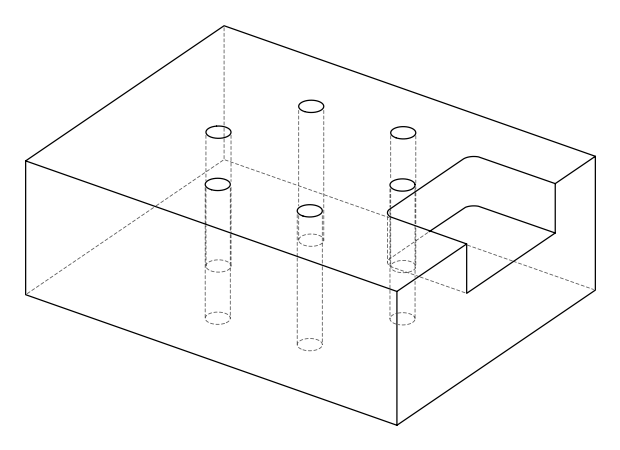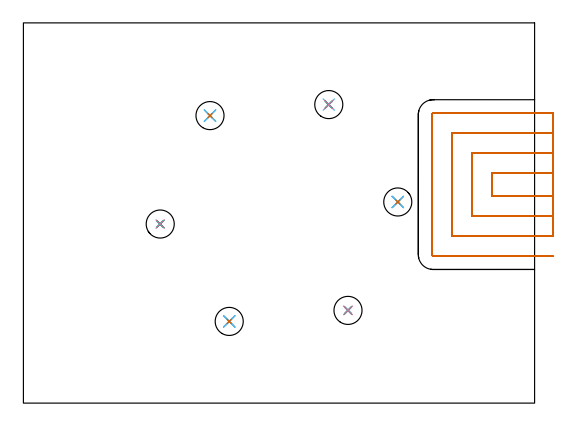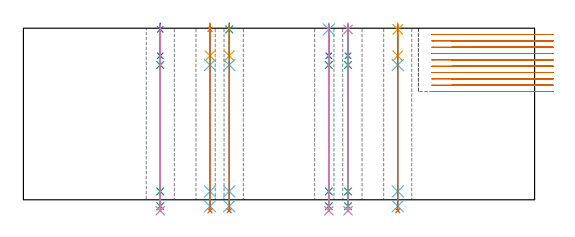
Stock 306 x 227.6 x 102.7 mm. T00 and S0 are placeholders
(PLAN: 25 operations, 19 tool changes, 25.6 min)
(1 MILL_SLOT | SLOT_PARTIAL_RECTANGULAR | NXT0201_012 | Follow Part, ap 4, ae 75% | 19.17 min | 266763 mm3)
(2 SPOT_DRILL | STEP1HOLE | NXT0321_9005460120000 | 0.03 min | 35 mm3)
(3 SPOT_DRILL_1 | STEP1HOLE_1 | NXT0321_9005460120000 | 0.03 min | 33 mm3)
(4 SPOT_DRILL_2 | STEP1HOLE_2 | NXT0321_9005460120000 | 0.03 min | 9 mm3)
(5 SPOT_DRILL_3 | STEP1HOLE_3 | NXT0321_9005460120000 | 0.03 min | 4 mm3)
(6 SPOT_DRILL_4 | STEP1HOLE_4 | NXT0321_9005460120000 | 0.03 min | 24 mm3)
(7 SPOT_DRILL_5 | STEP1HOLE_5 | NXT0321_9005460120000 | 0.03 min | 3 mm3)
(8 DRILL_BLIND_HOLE_INTO_CENTER | STEP1HOLE | NXT0301_081 | 0.08 min | 1452 mm3)
(9 GUN_DRILL_THROUGH_HOLE | STEP1HOLE | UGT0307_007 | 0.52 min | 6815 mm3)
(10 DRILL_TO_ENLARGE_THROUGH_HOLE | STEP1HOLE | UGT0301_291 | 0.45 min | 14471 mm3)
(11 DRILL_BLIND_HOLE_INTO_CENTER_1 | STEP1HOLE_1 | NXT0301_081 | 0.08 min | 1405 mm3)
(12 GUN_DRILL_THROUGH_HOLE_1 | STEP1HOLE_1 | UGT0307_007 | 0.52 min | 6887 mm3)
(13 DRILL_TO_ENLARGE_THROUGH_HOLE_1 | STEP1HOLE_1 | UGT0301_291 | 0.45 min | 14441 mm3)
(14 DRILL_BLIND_HOLE_INTO_CENTER_2 | STEP1HOLE_2 | NXT0301_081 | 0.08 min | 1411 mm3)
(15 GUN_DRILL_THROUGH_HOLE_2 | STEP1HOLE_2 | UGT0307_007 | 0.52 min | 6868 mm3)
(16 DRILL_TO_ENLARGE_THROUGH_HOLE_2 | STEP1HOLE_2 | UGT0301_291 | 0.45 min | 14450 mm3)
(17 DRILL_BLIND_HOLE_INTO_CENTER_3 | STEP1HOLE_3 | NXT0301_081 | 0.08 min | 1432 mm3)
(18 GUN_DRILL_THROUGH_HOLE_3 | STEP1HOLE_3 | UGT0307_007 | 0.52 min | 6853 mm3)
(19 DRILL_TO_ENLARGE_THROUGH_HOLE_3 | STEP1HOLE_3 | UGT0301_291 | 0.45 min | 14460 mm3)
(20 DRILL_BLIND_HOLE_INTO_CENTER_4 | STEP1HOLE_4 | NXT0301_081 | 0.08 min | 1420 mm3)
(21 GUN_DRILL_THROUGH_HOLE_4 | STEP1HOLE_4 | UGT0307_007 | 0.52 min | 6848 mm3)
(22 DRILL_TO_ENLARGE_THROUGH_HOLE_4 | STEP1HOLE_4 | UGT0301_291 | 0.45 min | 14444 mm3)
(23 DRILL_BLIND_HOLE_INTO_CENTER_5 | STEP1HOLE_5 | NXT0301_081 | 0.08 min | 1461 mm3)
(24 GUN_DRILL_THROUGH_HOLE_5 | STEP1HOLE_5 | UGT0307_007 | 0.52 min | 6832 mm3)
(25 DRILL_TO_ENLARGE_THROUGH_HOLE_5 | STEP1HOLE_5 | UGT0301_291 | 0.45 min | 14467 mm3)
(TOOL NXT0201_012 | ENDMILL 16mm [2P460-1600-NA 1630] | D16 FL38 Z6)
(TOOL NXT0321_9005460120000 | NC Spot Drill, 142deg, 12mm, Carbide, Uncoated | D12 PA142 FL30 Z2)
(TOOL NXT0301_081 | Carbide Drill 11mm [860.1-1100-033A1-MM 2214] | D11 PA140 FL55 Z2)
(TOOL UGT0307_007 | Gun Drill 10 mm | D10 PA130 FL24 Z1)
(TOOL UGT0301_291 | Twist Drill 16.8 mm | D16.8 PA118 FL125 Z2)
(OP 1 MILL_SLOT)
G17 G21 G94 G90
T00 M6
G54
G17 G0 G90 X317. Y137.6 S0 M3
G43 Z112.7 H1
Z98.91
G94 G1 X314. F250.
X280.4 F500.
Y124.
X314.
X317. F250.
Y149.6
X314.
X268.4 F500.
Y112.
X314.
X317. F250.
Y161.6
X314.
X256.4 F500.
Y100.
X314.
X317. F250.
Y173.6
X314.
X245.3 F500.
G3 X244.4 Y172.7 R0.9
G1 Y88.9
G3 X245.3 Y88. R0.9
G1 X314.
X317. F250.
G0 Y137.6 Z95.12
G1 X314.
X280.4 F500.
Y124.
X314.
X317. F250.
Y149.6
X314.
X268.4 F500.
Y112.
X314.
X317. F250.
Y161.6
X314.
X256.4 F500.
Y100.
X314.
X317. F250.
Y173.6
X314.
X245.3 F500.
G3 X244.4 Y172.7 R0.9
G1 Y88.9
G3 X245.3 Y88. R0.9
G1 X314.
X317. F250.
G0 Y137.6 Z91.33
G1 X314.
X280.4 F500.
Y124.
X314.
X317. F250.
Y149.6
X314.
X268.4 F500.
Y112.
X314.
X317. F250.
Y161.6
X314.
X256.4 F500.
Y100.
X314.
X317. F250.
Y173.6
X314.
X245.3 F500.
G3 X244.4 Y172.7 R0.9
G1 Y88.9
G3 X245.3 Y88. R0.9
G1 X314.
X317. F250.
G0 Y137.6 Z87.54
G1 X314.
X280.4 F500.
Y124.
X314.
X317. F250.
Y149.6
X314.
X268.4 F500.
Y112.
X314.
X317. F250.
Y161.6
X314.
X256.4 F500.
Y100.
X314.
X317. F250.
Y173.6
X314.
X245.3 F500.
G3 X244.4 Y172.7 R0.9
G1 Y88.9
G3 X245.3 Y88. R0.9
G1 X314.
X317. F250.
G0 Y137.6 Z83.75
G1 X314.
X280.4 F500.
Y124.
X314.
X317. F250.
Y149.6
X314.
X268.4 F500.
Y112.
X314.
X317. F250.
Y161.6
X314.
X256.4 F500.
Y100.
X314.
X317. F250.
Y173.6
X314.
X245.3 F500.
G3 X244.4 Y172.7 R0.9
G1 Y88.9
G3 X245.3 Y88. R0.9
G1 X314.
X317. F250.
G0 Y137.6 Z79.96
G1 X314.
X280.4 F500.
Y124.
X314.
X317. F250.
Y149.6
X314.
X268.4 F500.
Y112.
X314.
X317. F250.
Y161.6
X314.
X256.4 F500.
Y100.
X314.
X317. F250.
Y173.6
X314.
X245.3 F500.
G3 X244.4 Y172.7 R0.9
G1 Y88.9
G3 X245.3 Y88. R0.9
G1 X314.
X317. F250.
G0 Y137.6 Z76.17
G1 X314.
X280.4 F500.
Y124.
X314.
X317. F250.
Y149.6
X314.
X268.4 F500.
Y112.
X314.
X317. F250.
Y161.6
X314.
X256.4 F500.
Y100.
X314.
X317. F250.
Y173.6
X314.
X245.3 F500.
G3 X244.4 Y172.7 R0.9
G1 Y88.9
G3 X245.3 Y88. R0.9
G1 X314.
X317. F250.
G0 Y137.6 Z72.38
G1 X314.
X280.4 F500.
Y124.
X314.
X317. F250.
Y149.6
X314.
X268.4 F500.
Y112.
X314.
X317. F250.
Y161.6
X314.
X256.4 F500.
Y100.
X314.
X317. F250.
Y173.6
X314.
X245.3 F500.
G3 X244.4 Y172.7 R0.9
G1 Y88.9
G3 X245.3 Y88. R0.9
G1 X314.
X317. F250.
G0 Y137.6 Z68.59
G1 X314.
X280.4 F500.
Y124.
X314.
X317. F250.
Y149.6
X314.
X268.4 F500.
Y112.
X314.
X317. F250.
Y161.6
X314.
X256.4 F500.
Y100.
X314.
X317. F250.
Y173.6
X314.
X245.3 F500.
G3 X244.4 Y172.7 R0.9
G1 Y88.9
G3 X245.3 Y88. R0.9
G1 X314.
X317. F250.
G0 Y137.6 Z64.8
G1 X314.
X280.4 F500.
Y124.
X314.
X317. F250.
Y149.6
X314.
X268.4 F500.
Y112.
X314.
X317. F250.
Y161.6
X314.
X256.4 F500.
Y100.
X314.
X317. F250.
Y173.6
X314.
X245.3 F500.
G3 X244.4 Y172.7 R0.9
G1 Y88.9
G3 X245.3 Y88. R0.9
G1 X314.
X317. F250.
G0 Z112.7
M5
M2
(OP 2 SPOT_DRILL)
G17 G21 G94 G90
T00 M6
G54
G17 G0 G90 X81.9 Y107.2 S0 M3
G43 Z112.7 H0
G94 G81 G98 Z101.977 F250. R105.7
G80
M5
M2
(OP 3 SPOT_DRILL_1)
G17 G21 G94 G90
T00 M6
G54
G17 G0 G90 X123.2 Y48.9 S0 M3
G43 Z112.7 H0
G94 G81 G98 Z101.977 F250. R105.7
G80
M5
M2
(OP 4 SPOT_DRILL_2)
G17 G21 G94 G90
T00 M6
G54
G17 G0 G90 X194.3 Y55.5 S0 M3
G43 Z112.7 H0
G94 G81 G98 Z101.977 F250. R105.7
G80
M5
M2
(OP 5 SPOT_DRILL_3)
G17 G21 G94 G90
T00 M6
G54
G17 G0 G90 X224.1 Y120.4 S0 M3
G43 Z112.7 H0
G94 G81 G98 Z101.977 F250. R105.7
G80
M5
M2
(OP 6 SPOT_DRILL_4)
G17 G21 G94 G90
T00 M6
G54
G17 G0 G90 X182.8 Y178.7 S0 M3
G43 Z112.7 H0
G94 G81 G98 Z101.977 F250. R105.7
G80
M5
M2
(OP 7 SPOT_DRILL_5)
G17 G21 G94 G90
T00 M6
G54
G17 G0 G90 X111.7 Y172.1 S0 M3
G43 Z112.7 H0
G94 G81 G98 Z101.977 F250. R105.7
G80
M5
M2
(OP 8 DRILL_BLIND_HOLE_INTO_CENTER)
G17 G21 G94 G90
T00 M6
G54
G17 G0 G90 X81.9 Y107.2 S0 M3
G43 Z112.7 H1
G94 G81 G98 Z86.2 F250. R104.7
G80
M5
M2
(OP 9 GUN_DRILL_THROUGH_HOLE)
G17 G21 G94 G90
T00 M6
G54
G17 G0 G90 X81.9 Y107.2 M8
G43 Z112.7 H0
Z98.73
S716 M3
G94 G1 Z80.688 F125. M26
G4 X.084
Z5. F250.
G4 X.084
Z-3.832 F125.
G4 X.084
M5
M9
G0 Z98.73
Z112.7
M2
(OP 10 DRILL_TO_ENLARGE_THROUGH_HOLE)
G17 G21 G94 G90
T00 M6
G54
G17 G0 G90 X81.9 Y107.2 S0 M3
G43 Z112.7 H0
G94 G73 G98 Z-6.547 F250. Q15.607 R104.7
G80
M5
M2
(OP 11 DRILL_BLIND_HOLE_INTO_CENTER_1)
G17 G21 G94 G90
T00 M6
G54
G17 G0 G90 X123.2 Y48.9 S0 M3
G43 Z112.7 H1
G94 G81 G98 Z86.2 F250. R104.7
G80
M5
M2
(OP 12 GUN_DRILL_THROUGH_HOLE_1)
G17 G21 G94 G90
T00 M6
G54
G17 G0 G90 X123.2 Y48.9 M8
G43 Z112.7 H0
Z98.73
S716 M3
G94 G1 Z80.688 F125. M26
G4 X.084
Z5. F250.
G4 X.084
Z-3.832 F125.
G4 X.084
M5
M9
G0 Z98.73
Z112.7
M2
(OP 13 DRILL_TO_ENLARGE_THROUGH_HOLE_1)
G17 G21 G94 G90
T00 M6
G54
G17 G0 G90 X123.2 Y48.9 S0 M3
G43 Z112.7 H0
G94 G73 G98 Z-6.547 F250. Q15.607 R104.7
G80
M5
M2
(OP 14 DRILL_BLIND_HOLE_INTO_CENTER_2)
G17 G21 G94 G90
T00 M6
G54
G17 G0 G90 X194.3 Y55.5 S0 M3
G43 Z112.7 H1
G94 G81 G98 Z86.2 F250. R104.7
G80
M5
M2
(OP 15 GUN_DRILL_THROUGH_HOLE_2)
G17 G21 G94 G90
T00 M6
G54
G17 G0 G90 X194.3 Y55.5 M8
G43 Z112.7 H0
Z98.73
S716 M3
G94 G1 Z80.688 F125. M26
G4 X.084
Z5. F250.
G4 X.084
Z-3.832 F125.
G4 X.084
M5
M9
G0 Z98.73
Z112.7
M2
(OP 16 DRILL_TO_ENLARGE_THROUGH_HOLE_2)
G17 G21 G94 G90
T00 M6
G54
G17 G0 G90 X194.3 Y55.5 S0 M3
G43 Z112.7 H0
G94 G73 G98 Z-6.547 F250. Q15.607 R104.7
G80
M5
M2
(OP 17 DRILL_BLIND_HOLE_INTO_CENTER_3)
G17 G21 G94 G90
T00 M6
G54
G17 G0 G90 X224.1 Y120.4 S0 M3
G43 Z112.7 H1
G94 G81 G98 Z86.2 F250. R104.7
G80
M5
M2
(OP 18 GUN_DRILL_THROUGH_HOLE_3)
G17 G21 G94 G90
T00 M6
G54
G17 G0 G90 X224.1 Y120.4 M8
G43 Z112.7 H0
Z98.73
S716 M3
G94 G1 Z80.688 F125. M26
G4 X.084
Z5. F250.
G4 X.084
Z-3.832 F125.
G4 X.084
M5
M9
G0 Z98.73
Z112.7
M2
(OP 19 DRILL_TO_ENLARGE_THROUGH_HOLE_3)
G17 G21 G94 G90
T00 M6
G54
G17 G0 G90 X224.1 Y120.4 S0 M3
G43 Z112.7 H0
G94 G73 G98 Z-6.547 F250. Q15.607 R104.7
G80
M5
M2
(OP 20 DRILL_BLIND_HOLE_INTO_CENTER_4)
G17 G21 G94 G90
T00 M6
G54
G17 G0 G90 X182.8 Y178.7 S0 M3
G43 Z112.7 H1
G94 G81 G98 Z86.2 F250. R104.7
G80
M5
M2
(OP 21 GUN_DRILL_THROUGH_HOLE_4)
G17 G21 G94 G90
T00 M6
G54
G17 G0 G90 X182.8 Y178.7 M8
G43 Z112.7 H0
Z98.73
S716 M3
G94 G1 Z80.688 F125. M26
G4 X.084
Z5. F250.
G4 X.084
Z-3.832 F125.
G4 X.084
M5
M9
G0 Z98.73
Z112.7
M2
(OP 22 DRILL_TO_ENLARGE_THROUGH_HOLE_4)
G17 G21 G94 G90
T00 M6
G54
G17 G0 G90 X182.8 Y178.7 S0 M3
G43 Z112.7 H0
G94 G73 G98 Z-6.547 F250. Q15.607 R104.7
G80
M5
M2
(OP 23 DRILL_BLIND_HOLE_INTO_CENTER_5)
G17 G21 G94 G90
T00 M6
G54
G17 G0 G90 X111.7 Y172.1 S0 M3
G43 Z112.7 H1
G94 G81 G98 Z86.2 F250. R104.7
G80
M5
M2
(OP 24 GUN_DRILL_THROUGH_HOLE_5)
G17 G21 G94 G90
T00 M6
G54
G17 G0 G90 X111.7 Y172.1 M8
G43 Z112.7 H0
Z98.73
S716 M3
G94 G1 Z80.688 F125. M26
G4 X.084
Z5. F250.
G4 X.084
Z-3.832 F125.
G4 X.084
M5
M9
G0 Z98.73
Z112.7
M2
(OP 25 DRILL_TO_ENLARGE_THROUGH_HOLE_5)
G17 G21 G94 G90
T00 M6
G54
G17 G0 G90 X111.7 Y172.1 S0 M3
G43 Z112.7 H0
G94 G73 G98 Z-6.547 F250. Q15.607 R104.7
G80
M5
M2
